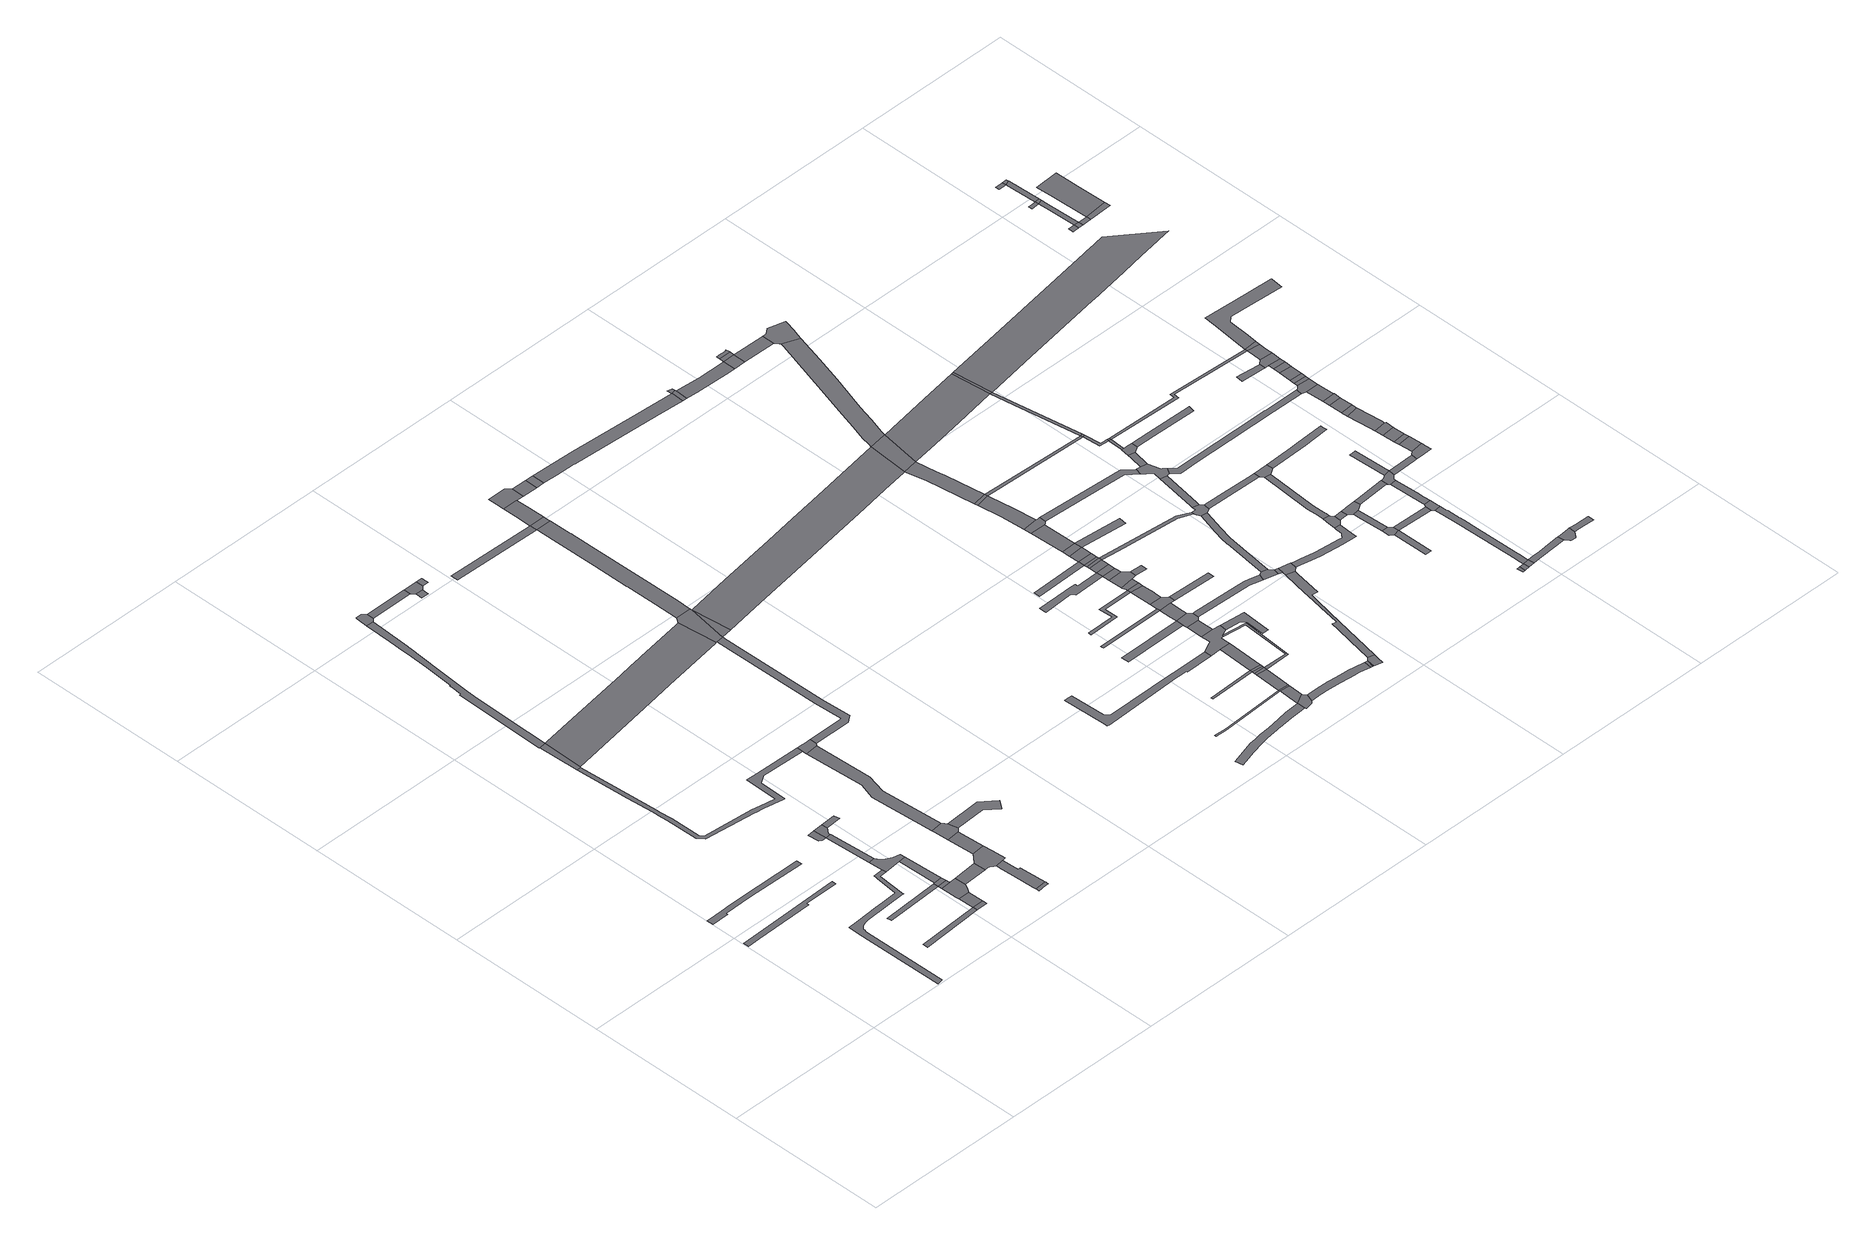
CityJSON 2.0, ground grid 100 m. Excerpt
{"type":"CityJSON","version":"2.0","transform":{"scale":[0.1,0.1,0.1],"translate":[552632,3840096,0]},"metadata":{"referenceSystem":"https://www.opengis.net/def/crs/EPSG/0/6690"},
"CityObjects":{
"road1":{"type":"Road","attributes":{"RoadStructureAttribute.sectionType":"1"},"geometry":[{"type":"MultiSurface","lod":"1","boundaries":[[[0,1,2,3,4,5,6,7]]]}]},
"road2":{"type":"Road","attributes":{"RoadStructureAttribute.sectionType":"1"},"geometry":[{"type":"MultiSurface","lod":"1","boundaries":[[[8,9,10,11,12,13,14,15,16,17,18,19]]]}]},
"road3":{"type":"Road","attributes":{"RoadStructureAttribute.sectionType":"1"},"geometry":[{"type":"MultiSurface","lod":"1","boundaries":[[[20,21,22,23,24,25,26,27,28,29,30,31,32,33,34,35,36,37,38,39,40,41,42,43,44,45]]]}]},
"road4":{"type":"Road","attributes":{"RoadStructureAttribute.sectionType":"1"},"geometry":[{"type":"MultiSurface","lod":"1","boundaries":[[[46,47,48,49]]]}]},
"road5":{"type":"Road","attributes":{"RoadStructureAttribute.sectionType":"1"},"geometry":[{"type":"MultiSurface","lod":"1","boundaries":[[[50,51,52,53]]]}]},
"road6":{"type":"Road","geometry":[{"type":"MultiSurface","lod":"1","boundaries":[[[54,46,49,55]]]}]},
"road7":{"type":"Road","attributes":{"RoadStructureAttribute.sectionType":"1"},"geometry":[{"type":"MultiSurface","lod":"1","boundaries":[[[56,57,46,54]]]}]},
"road8":{"type":"Road","geometry":[{"type":"MultiSurface","lod":"1","boundaries":[[[58,59,60,61,62]]]}]},
"road9":{"type":"Road","attributes":{"RoadStructureAttribute.sectionType":"1"},"geometry":[{"type":"MultiSurface","lod":"1","boundaries":[[[63,53,64,65]]]}]},
"road10":{"type":"Road","geometry":[{"type":"MultiSurface","lod":"1","boundaries":[[[66,65,64,67,57,56,68,69,70]]]}]},
"road11":{"type":"Road","geometry":[{"type":"MultiSurface","lod":"1","boundaries":[[[71,72,50,53,63]]]}]},
"road12":{"type":"Road","attributes":{"RoadStructureAttribute.sectionType":"1"},"geometry":[{"type":"MultiSurface","lod":"1","boundaries":[[[73,74,75,76]]]}]},
"road13":{"type":"Road","geometry":[{"type":"MultiSurface","lod":"1","boundaries":[[[77,78,79,80,74]]]}]},
"road14":{"type":"Road","geometry":[{"type":"MultiSurface","lod":"1","boundaries":[[[81,82,83,84,76,75,20,45,85,86]]]}]},
"road15":{"type":"Road","attributes":{"RoadStructureAttribute.sectionType":"1"},"geometry":[{"type":"MultiSurface","lod":"1","boundaries":[[[86,85,72,71]]]}]},
"road16":{"type":"Road","attributes":{"RoadStructureAttribute.sectionType":"1"},"geometry":[{"type":"MultiSurface","lod":"1","boundaries":[[[87,77,74,73,88,89]]]}]},
"road17":{"type":"Road","attributes":{"RoadStructureAttribute.sectionType":"1"},"geometry":[{"type":"MultiSurface","lod":"1","boundaries":[[[90,66,70,91]]]}]},
"road18":{"type":"Road","attributes":{"RoadStructureAttribute.sectionType":"1"},"geometry":[{"type":"MultiSurface","lod":"1","boundaries":[[[92,93,87,89]]]}]},
"road19":{"type":"Road","geometry":[{"type":"MultiSurface","lod":"1","boundaries":[[[94,95,96,97,98,99]]]}]},
"road20":{"type":"Road","attributes":{"RoadStructureAttribute.sectionType":"1"},"geometry":[{"type":"MultiSurface","lod":"1","boundaries":[[[100,101,102,103,104,105,106,107,108,109,110,111,112,59,58,113,114,115,116,117,118,119,120,121,122,123]]]}]},
"road21":{"type":"Road","attributes":{"RoadStructureAttribute.sectionType":"1"},"geometry":[{"type":"MultiSurface","lod":"1","boundaries":[[[124,125,126,127,128,129,130,131,132,133,134,61,60,135,136,137,138,139,140,141,142,143,144,145,146,147,148,149,150,151,152]]]}]},
"road22":{"type":"Road","attributes":{"RoadStructureAttribute.sectionType":"1"},"geometry":[{"type":"MultiSurface","lod":"1","boundaries":[[[153,154,155,156,157,158,159,95,94]]]}]},
"road23":{"type":"Road","geometry":[{"type":"MultiSurface","lod":"1","boundaries":[[[160,161,162,163,164,165,166,167,90,91,168,169,170,156,155]]]}]},
"road24":{"type":"Road","attributes":{"RoadStructureAttribute.sectionType":"1"},"geometry":[{"type":"MultiSurface","lod":"1","boundaries":[[[171,172,165,164]]]}]},
"road25":{"type":"Road","geometry":[{"type":"MultiSurface","lod":"1","boundaries":[[[173,174,175,176,177,178,172,171,179,180,181]]]}]},
"road26":{"type":"Road","geometry":[{"type":"MultiSurface","lod":"1","boundaries":[[[182,183,184,185,100,123,186,187]]]}]},
"road27":{"type":"Road","attributes":{"RoadStructureAttribute.sectionType":"1"},"geometry":[{"type":"MultiSurface","lod":"1","boundaries":[[[188,189,190,191,192,193,194,195,177,176]]]}]},
"road28":{"type":"Road","attributes":{"RoadStructureAttribute.sectionType":"1"},"geometry":[{"type":"MultiSurface","lod":"1","boundaries":[[[196,197,198,199,200,201,202,181,180]]]}]},
"road29":{"type":"Road","attributes":{"function":"3","RoadStructureAttribute.sectionType":"1"},"geometry":[{"type":"MultiSurface","lod":"1","boundaries":[[[203,204,205,206,207,208,209,210,211,58,62,212,213,214,215,216]]]}]},
"road30":{"type":"Road","geometry":[{"type":"MultiSurface","lod":"1","boundaries":[[[187,186,217,218]]]}]},
"road31":{"type":"Road","geometry":[{"type":"MultiSurface","lod":"1","boundaries":[[[219,220,221,152,151,192,191,222,223]]]}]},
"road32":{"type":"Road","geometry":[{"type":"MultiSurface","lod":"1","boundaries":[[[224,225,226,227]]]}]},
"road33":{"type":"Road","geometry":[{"type":"MultiSurface","lod":"1","boundaries":[[[218,217,224,227,228,229]]]}]},
"road34":{"type":"Road","geometry":[{"type":"MultiSurface","lod":"1","boundaries":[[[230,231,229,228]]]}]},
"road35":{"type":"Road","attributes":{"RoadStructureAttribute.sectionType":"1"},"geometry":[{"type":"MultiSurface","lod":"1","boundaries":[[[232,233,234,235,236,237,238,239,240,241,242,223,222]]]}]},
"road36":{"type":"Road","geometry":[{"type":"MultiSurface","lod":"1","boundaries":[[[243,244,203,216,239,238,245,246]]]}]},
"road37":{"type":"Road","attributes":{"RoadStructureAttribute.sectionType":"1"},"geometry":[{"type":"MultiSurface","lod":"1","boundaries":[[[247,248,249,250,251]]]}]},
"road38":{"type":"Road","attributes":{"function":"3","RoadStructureAttribute.sectionType":"1"},"geometry":[{"type":"MultiSurface","lod":"1","boundaries":[[[245,237,252]]]}]},
"road39":{"type":"Road","attributes":{"RoadStructureAttribute.sectionType":"1"},"geometry":[{"type":"MultiSurface","lod":"1","boundaries":[[[253,254,255,256,257,258,259,260,250,261,262,263,264,265,266,243,246]]]}]},
"road40":{"type":"Road","geometry":[{"type":"MultiSurface","lod":"1","boundaries":[[[267,268,251,250,260]]]}]},
"road41":{"type":"Road","attributes":{"RoadStructureAttribute.sectionType":"1"},"geometry":[{"type":"MultiSurface","lod":"1","boundaries":[[[269,270,251,268,271,272]]]}]},
"road42":{"type":"Road","geometry":[{"type":"MultiSurface","lod":"1","boundaries":[[[273,274,275,269,272,276,277,278,279,280]]]}]},
"road43":{"type":"Road","attributes":{"RoadStructureAttribute.sectionType":"1"},"geometry":[{"type":"MultiSurface","lod":"1","boundaries":[[[281,278,277,282,283]]]}]},
"road44":{"type":"Road","attributes":{"RoadStructureAttribute.sectionType":"1"},"geometry":[{"type":"MultiSurface","lod":"1","boundaries":[[[284,285,286,287,288,289,290,291,292,293,294,295,296,297,298,299,300,301,302,303,304,305]]]}]},
"road45":{"type":"Road","geometry":[{"type":"MultiSurface","lod":"1","boundaries":[[[283,282,306,307]]]}]},
"road46":{"type":"Road","attributes":{"RoadStructureAttribute.sectionType":"1"},"geometry":[{"type":"MultiSurface","lod":"1","boundaries":[[[308,309,310,311,312,313,314,315,316,317,318,319,320,321,322,323,324,325]]]}]},
"road47":{"type":"Road","attributes":{"RoadStructureAttribute.sectionType":"1"},"geometry":[{"type":"MultiSurface","lod":"1","boundaries":[[[326,327,328,329,330,331]]]}]},
"road48":{"type":"Road","attributes":{"function":"3","RoadStructureAttribute.sectionType":"1"},"geometry":[{"type":"MultiSurface","lod":"1","boundaries":[[[332,333,334,335,336,337,338,339,340,341,245,252,342,343,344,345,346,347,348]]]}]},
"road49":{"type":"Road","attributes":{"RoadStructureAttribute.sectionType":"1"},"geometry":[{"type":"MultiSurface","lod":"1","boundaries":[[[349,350,351,352,353]]]}]},
"road50":{"type":"Road","geometry":[{"type":"MultiSurface","lod":"1","boundaries":[[[354,284,305,355,356,357,358,359]]]}]},
"road51":{"type":"Road","attributes":{"RoadStructureAttribute.sectionType":"1"},"geometry":[{"type":"MultiSurface","lod":"1","boundaries":[[[331,360,361,284,354,362]]]}]},
"road52":{"type":"Road","geometry":[{"type":"MultiSurface","lod":"1","boundaries":[[[326,331,362,363]]]}]},
"road53":{"type":"Road","attributes":{"RoadStructureAttribute.sectionType":"1"},"geometry":[{"type":"MultiSurface","lod":"1","boundaries":[[[364,365,366,367,368,369]]]}]},
"road54":{"type":"Road","attributes":{"RoadStructureAttribute.sectionType":"1"},"geometry":[{"type":"MultiSurface","lod":"1","boundaries":[[[370,326,363,371,372]]]}]},
"road55":{"type":"Road","attributes":{"RoadStructureAttribute.sectionType":"1"},"geometry":[{"type":"MultiSurface","lod":"1","boundaries":[[[373,374,375,376,377]]]}]},
"road56":{"type":"Road","geometry":[{"type":"MultiSurface","lod":"1","boundaries":[[[378,370,372,379]]]}]},
"road57":{"type":"Road","attributes":{"RoadStructureAttribute.sectionType":"1"},"geometry":[{"type":"MultiSurface","lod":"1","boundaries":[[[353,378,379,380]]]}]},
"road58":{"type":"Road","geometry":[{"type":"MultiSurface","lod":"1","boundaries":[[[349,353,380,381]]]}]},
"road59":{"type":"Road","attributes":{"RoadStructureAttribute.sectionType":"1"},"geometry":[{"type":"MultiSurface","lod":"1","boundaries":[[[382,383,384,385,386,387,388,389,390]]]}]},
"road60":{"type":"Road","attributes":{"RoadStructureAttribute.sectionType":"1"},"geometry":[{"type":"MultiSurface","lod":"1","boundaries":[[[391,392,349,381,393,394]]]}]},
"road61":{"type":"Road","attributes":{"RoadStructureAttribute.sectionType":"1"},"geometry":[{"type":"MultiSurface","lod":"1","boundaries":[[[395,396,397,307,306,398,399,400,401,402,403,404]]]}]},
"road62":{"type":"Road","attributes":{"RoadStructureAttribute.sectionType":"1"},"geometry":[{"type":"MultiSurface","lod":"1","boundaries":[[[405,406,407,408,409,410,411,412,413,414,415,416,417]]]}]},
"road63":{"type":"Road","geometry":[{"type":"MultiSurface","lod":"1","boundaries":[[[418,419,420,421,325,324,391,394,422,423,424,425,426,427,428]]]}]},
"road64":{"type":"Road","attributes":{"RoadStructureAttribute.sectionType":"1"},"geometry":[{"type":"MultiSurface","lod":"1","boundaries":[[[429,430,431,432,433,359,358,434,435,436,437,438,439,440,441,442,443,444,445]]]}]},
"road65":{"type":"Road","attributes":{"RoadStructureAttribute.sectionType":"1"},"geometry":[{"type":"MultiSurface","lod":"1","boundaries":[[[446,419,418,447]]]}]},
"road66":{"type":"Road","attributes":{"RoadStructureAttribute.sectionType":"1"},"geometry":[{"type":"MultiSurface","lod":"1","boundaries":[[[448,449,450,451]]]}]},
"road67":{"type":"Road","attributes":{"RoadStructureAttribute.sectionType":"1"},"geometry":[{"type":"MultiSurface","lod":"1","boundaries":[[[452,453,426,425,454,455,379,372]]]}]},
"road68":{"type":"Road","geometry":[{"type":"MultiSurface","lod":"1","boundaries":[[[456,369,368,446,447,457,458]]]}]},
"road69":{"type":"Road","attributes":{"RoadStructureAttribute.sectionType":"1"},"geometry":[{"type":"MultiSurface","lod":"1","boundaries":[[[459,460,376,461,462,463,369,456]]]}]},
"road70":{"type":"Road","geometry":[{"type":"MultiSurface","lod":"1","boundaries":[[[464,377,376,460,465,466,467]]]}]},
"road71":{"type":"Road","attributes":{"RoadStructureAttribute.sectionType":"1"},"geometry":[{"type":"MultiSurface","lod":"1","boundaries":[[[389,468,464,467,469,470,471]]]}]},
"road72":{"type":"Road","attributes":{"RoadStructureAttribute.sectionType":"1"},"geometry":[{"type":"MultiSurface","lod":"1","boundaries":[[[472,473,474,475,476,428,427]]]}]},
"road73":{"type":"Road","geometry":[{"type":"MultiSurface","lod":"1","boundaries":[[[390,389,471,477]]]}]},
"road74":{"type":"Road","attributes":{"RoadStructureAttribute.sectionType":"1"},"geometry":[{"type":"MultiSurface","lod":"1","boundaries":[[[478,479,480,481,482,483,484,390,477]]]}]},
"road75":{"type":"Road","geometry":[{"type":"MultiSurface","lod":"1","boundaries":[[[445,444,485,486]]]}]},
"road76":{"type":"Road","attributes":{"RoadStructureAttribute.sectionType":"1"},"geometry":[{"type":"MultiSurface","lod":"1","boundaries":[[[486,485,487]]]}]},
"road77":{"type":"Road","attributes":{"RoadStructureAttribute.sectionType":"1"},"geometry":[{"type":"MultiSurface","lod":"1","boundaries":[[[488,489,481,480,490,491]]]}]},
"road78":{"type":"Road","attributes":{"RoadStructureAttribute.sectionType":"1"},"geometry":[{"type":"MultiSurface","lod":"1","boundaries":[[[492,416,489,488]]]}]},
"road79":{"type":"Road","geometry":[{"type":"MultiSurface","lod":"1","boundaries":[[[493,417,416,492]]]}]},
"road80":{"type":"Road","attributes":{"RoadStructureAttribute.sectionType":"1"},"geometry":[{"type":"MultiSurface","lod":"1","boundaries":[[[494,495,496,497,417,493]]]}]},
"road81":{"type":"Road","geometry":[{"type":"MultiSurface","lod":"1","boundaries":[[[498,486,487,499,500,501]]]}]},
"road82":{"type":"Road","attributes":{"RoadStructureAttribute.sectionType":"1"},"geometry":[{"type":"MultiSurface","lod":"1","boundaries":[[[502,503,496,495]]]}]},
"road83":{"type":"Road","attributes":{"RoadStructureAttribute.sectionType":"1"},"geometry":[{"type":"MultiSurface","lod":"1","boundaries":[[[504,505,451,503,502]]]}]},
"road84":{"type":"Road","geometry":[{"type":"MultiSurface","lod":"1","boundaries":[[[506,448,451,505]]]}]},
"road85":{"type":"Road","attributes":{"RoadStructureAttribute.sectionType":"1"},"geometry":[{"type":"MultiSurface","lod":"1","boundaries":[[[507,508,509,510,511,448,506]]]}]},
"road86":{"type":"Road","geometry":[{"type":"MultiSurface","lod":"1","boundaries":[[[512,513,510,509]]]}]},
"road87":{"type":"Road","attributes":{"RoadStructureAttribute.sectionType":"1"},"geometry":[{"type":"MultiSurface","lod":"1","boundaries":[[[514,515,491,490]]]}]},
"road88":{"type":"Road","attributes":{"RoadStructureAttribute.sectionType":"1"},"geometry":[{"type":"MultiSurface","lod":"1","boundaries":[[[516,517,466,465]]]}]},
"road89":{"type":"Road","attributes":{"RoadStructureAttribute.sectionType":"1"},"geometry":[{"type":"MultiSurface","lod":"1","boundaries":[[[518,513,512,519]]]}]},
"road90":{"type":"Road","attributes":{"RoadStructureAttribute.sectionType":"1"},"geometry":[{"type":"MultiSurface","lod":"1","boundaries":[[[520,521,522,523,524,458,457,525,526,527,528,529]]]}]},
"road91":{"type":"Road","geometry":[{"type":"MultiSurface","lod":"1","boundaries":[[[530,531,532,533,534,518,519,535,536,537]]]}]},
"road92":{"type":"Road","attributes":{"RoadStructureAttribute.sectionType":"1"},"geometry":[{"type":"MultiSurface","lod":"1","boundaries":[[[538,539,540,541,542,532,531]]]}]},
"road93":{"type":"Road","geometry":[{"type":"MultiSurface","lod":"1","boundaries":[[[543,544,541,540,545]]]}]},
"road94":{"type":"Road","geometry":[{"type":"MultiSurface","lod":"1","boundaries":[[[546,404,403,547,548]]]}]},
"road95":{"type":"Road","attributes":{"RoadStructureAttribute.sectionType":"1"},"geometry":[{"type":"MultiSurface","lod":"1","boundaries":[[[549,550,404,546,551]]]}]},
"road96":{"type":"Road","attributes":{"RoadStructureAttribute.sectionType":"1"},"geometry":[{"type":"MultiSurface","lod":"1","boundaries":[[[552,553,554,348,555,544,543]]]}]},
"road97":{"type":"Road","attributes":{"RoadStructureAttribute.sectionType":"1"},"geometry":[{"type":"MultiSurface","lod":"1","boundaries":[[[556,557,558,559,560,561,562,563,564,565,498,501,566,567,568,569,570,571,572]]]}]},
"road98":{"type":"Road","attributes":{"RoadStructureAttribute.sectionType":"1"},"geometry":[{"type":"MultiSurface","lod":"1","boundaries":[[[573,574,575,576,512,509]]]}]},
"road99":{"type":"Road","geometry":[{"type":"MultiSurface","lod":"1","boundaries":[[[577,332,348,554]]]}]},
"road100":{"type":"Road","attributes":{"RoadStructureAttribute.sectionType":"1"},"geometry":[{"type":"MultiSurface","lod":"1","boundaries":[[[578,502,495,579,580,581,582]]]}]},
"road101":{"type":"Road","geometry":[{"type":"MultiSurface","lod":"1","boundaries":[[[583,529,528,584,585,586]]]}]},
"road102":{"type":"Road","attributes":{"RoadStructureAttribute.sectionType":"1"},"geometry":[{"type":"MultiSurface","lod":"1","boundaries":[[[587,548,547,588,589,590,591]]]}]},
"road103":{"type":"Road","attributes":{"RoadStructureAttribute.sectionType":"1"},"geometry":[{"type":"MultiSurface","lod":"1","boundaries":[[[585,584,592,593]]]}]},
"road104":{"type":"Road","geometry":[{"type":"MultiSurface","lod":"1","boundaries":[[[594,593,592,556,572,595,596]]]}]},
"road105":{"type":"Road","attributes":{"RoadStructureAttribute.sectionType":"1"},"geometry":[{"type":"MultiSurface","lod":"1","boundaries":[[[597,598,599,537,536,600,601,602,603,604]]]}]},
"road106":{"type":"Road","attributes":{"RoadStructureAttribute.sectionType":"1"},"geometry":[{"type":"MultiSurface","lod":"1","boundaries":[[[605,606,607,608,609,610,583,586,611,612,613,614,615]]]}]},
"road107":{"type":"Road","attributes":{"RoadStructureAttribute.sectionType":"1"},"geometry":[{"type":"MultiSurface","lod":"1","boundaries":[[[545,540,616,617]]]}]},
"road108":{"type":"Road","geometry":[{"type":"MultiSurface","lod":"1","boundaries":[[[591,590,618,619]]]}]},
"road109":{"type":"Road","attributes":{"RoadStructureAttribute.sectionType":"1"},"geometry":[{"type":"MultiSurface","lod":"1","boundaries":[[[620,621,591,619,622,623]]]}]},
"road110":{"type":"Road","geometry":[{"type":"MultiSurface","lod":"1","boundaries":[[[624,625,626,627,620,623,628]]]}]},
"road111":{"type":"Road","attributes":{"RoadStructureAttribute.sectionType":"1"},"geometry":[{"type":"MultiSurface","lod":"1","boundaries":[[[629,630,631,632,633,634,635,636,637,332,577,638,639,640,641,642,643]]]}]},
"road112":{"type":"Road","geometry":[{"type":"MultiSurface","lod":"1","boundaries":[[[644,645,582,581,646,605,615,647,648,649,650,651]]]}]},
"road113":{"type":"Road","attributes":{"function":"3","RoadStructureAttribute.sectionType":"1"},"geometry":[{"type":"MultiSurface","lod":"1","boundaries":[[[652,653,654,577,554,655,656,657,658,659]]]}]},
"road114":{"type":"Road","attributes":{"RoadStructureAttribute.sectionType":"1"},"geometry":[{"type":"MultiSurface","lod":"1","boundaries":[[[660,661,662,663,664,665,666,667,668,669,670,671,596,595,672,673,674,675,676,677,678,679,680,681,682,683,684]]]}]},
"road115":{"type":"Road","attributes":{"RoadStructureAttribute.sectionType":"1"},"geometry":[{"type":"MultiSurface","lod":"1","boundaries":[[[619,618,685,686]]]}]},
"road116":{"type":"Road","attributes":{"RoadStructureAttribute.sectionType":"1"},"geometry":[{"type":"MultiSurface","lod":"1","boundaries":[[[687,688,689,644,651,690,691]]]}]},
"road117":{"type":"Road","geometry":[{"type":"MultiSurface","lod":"1","boundaries":[[[692,693,604,603,694,695,687,691,696,697,698,699,700,701,702,703]]]}]},
"road118":{"type":"Road","attributes":{"RoadStructureAttribute.sectionType":"1"},"geometry":[{"type":"MultiSurface","lod":"1","boundaries":[[[704,705,703,702,706]]]}]},
"road119":{"type":"Road","attributes":{"RoadStructureAttribute.sectionType":"1"},"geometry":[{"type":"MultiSurface","lod":"1","boundaries":[[[707,708,650,649,709,710]]]}]},
"road120":{"type":"Road","geometry":[{"type":"MultiSurface","lod":"1","boundaries":[[[711,712,713,714,686,685,715,629,643,716,717,718,719,720]]]}]},
"road121":{"type":"Road","geometry":[{"type":"MultiSurface","lod":"1","boundaries":[[[721,617,616,722]]]}]},
"road122":{"type":"Road","geometry":[{"type":"MultiSurface","lod":"1","boundaries":[[[723,724,725,660,684,726,727,728,729,730]]]}]},
"road123":{"type":"Road","attributes":{"RoadStructureAttribute.sectionType":"1"},"geometry":[{"type":"MultiSurface","lod":"1","boundaries":[[[731,722,616,732,733,734]]]}]},
"road124":{"type":"Road","geometry":[{"type":"MultiSurface","lod":"1","boundaries":[[[735,704,706,736,737,738,739,740]]]}]},
"road125":{"type":"Road","attributes":{"RoadStructureAttribute.sectionType":"1"},"geometry":[{"type":"MultiSurface","lod":"1","boundaries":[[[733,741,735,740,742]]]}]},
"road126":{"type":"Road","geometry":[{"type":"MultiSurface","lod":"1","boundaries":[[[734,733,742,743]]]}]},
"road127":{"type":"Road","attributes":{"RoadStructureAttribute.sectionType":"1"},"geometry":[{"type":"MultiSurface","lod":"1","boundaries":[[[744,659,745,746,617,721]]]}]},
"road128":{"type":"Road","geometry":[{"type":"MultiSurface","lod":"1","boundaries":[[[747,748,749,750,751]]]}]},
"road129":{"type":"Road","attributes":{"RoadStructureAttribute.sectionType":"1"},"geometry":[{"type":"MultiSurface","lod":"1","boundaries":[[[752,728,727,753,754]]]}]},
"road130":{"type":"Road","geometry":[{"type":"MultiSurface","lod":"1","boundaries":[[[755,756,757,758,759,760,751,750,761]]]}]},
"road131":{"type":"Road","attributes":{"RoadStructureAttribute.sectionType":"1"},"geometry":[{"type":"MultiSurface","lod":"1","boundaries":[[[762,763,764,765,766,723,730,767,768,769,770,771,772]]]}]},
"road132":{"type":"Road","attributes":{"RoadStructureAttribute.sectionType":"1"},"geometry":[{"type":"MultiSurface","lod":"1","boundaries":[[[773,774,775,776,777,778,757,756]]]}]},
"road133":{"type":"Road","geometry":[{"type":"MultiSurface","lod":"1","boundaries":[[[779,652,659,744]]]}]},
"road134":{"type":"Road","geometry":[{"type":"MultiSurface","lod":"1","boundaries":[[[780,781,782,783,784]]]}]},
"road135":{"type":"Road","geometry":[{"type":"MultiSurface","lod":"1","boundaries":[[[785,786,787,752,754,788,776,775,789]]]}]},
"road136":{"type":"Road","attributes":{"RoadStructureAttribute.sectionType":"1"},"geometry":[{"type":"MultiSurface","lod":"1","boundaries":[[[790,791,781,780,784,792,793]]]}]},
"road137":{"type":"Road","geometry":[{"type":"MultiSurface","lod":"1","boundaries":[[[794,790,793,795]]]}]},
"road138":{"type":"Road","geometry":[{"type":"MultiSurface","lod":"1","boundaries":[[[796,797,798,710,709,762,772,799]]]}]},
"road139":{"type":"Road","attributes":{"RoadStructureAttribute.sectionType":"1"},"geometry":[{"type":"MultiSurface","lod":"1","boundaries":[[[800,761,750,801,802]]]}]},
"road140":{"type":"Road","attributes":{"RoadStructureAttribute.sectionType":"1"},"geometry":[{"type":"MultiSurface","lod":"1","boundaries":[[[803,804,805,806,807,808,737,736]]]}]},
"road141":{"type":"Road","attributes":{"RoadStructureAttribute.sectionType":"1"},"geometry":[{"type":"MultiSurface","lod":"1","boundaries":[[[809,810,811,812,813,814,815,816,817,818,819,820,821,822,823,824,790,794]]]}]},
"road142":{"type":"Road","attributes":{"RoadStructureAttribute.sectionType":"1"},"geometry":[{"type":"MultiSurface","lod":"1","boundaries":[[[825,826,785,789,827,828]]]}]},
"road143":{"type":"Road","attributes":{"RoadStructureAttribute.sectionType":"1"},"geometry":[{"type":"MultiSurface","lod":"1","boundaries":[[[829,830,831,832,833,794,795,834,835,836,837]]]}]},
"road144":{"type":"Road","geometry":[{"type":"MultiSurface","lod":"1","boundaries":[[[838,839,840,841,802,801,819,818]]]}]},
"road145":{"type":"Road","attributes":{"RoadStructureAttribute.sectionType":"1"},"geometry":[{"type":"MultiSurface","lod":"1","boundaries":[[[842,843,844,845,698,697,846,847,848,849,850,851,852,853]]]}]},
"road146":{"type":"Road","attributes":{"RoadStructureAttribute.sectionType":"1"},"geometry":[{"type":"MultiSurface","lod":"1","boundaries":[[[854,855,856,857,858,841,840]]]}]},
"road147":{"type":"Road","attributes":{"RoadStructureAttribute.sectionType":"1"},"geometry":[{"type":"MultiSurface","lod":"1","boundaries":[[[859,860,861,862,863,864,865,796,799]]]}]},
"road148":{"type":"Road","geometry":[{"type":"MultiSurface","lod":"1","boundaries":[[[866,867,868,869,825,828,857,856,870,871,872]]]}]},
"road149":{"type":"Road","geometry":[{"type":"MultiSurface","lod":"1","boundaries":[[[873,874,829,837,875,876,877,878,879,880]]]}]},
"road150":{"type":"Road","geometry":[{"type":"MultiSurface","lod":"1","boundaries":[[[881,882,883,867,866]]]}]},
"road151":{"type":"Road","attributes":{"RoadStructureAttribute.sectionType":"1"},"geometry":[{"type":"MultiSurface","lod":"1","boundaries":[[[884,885,743,742,886,887,888,889,890,891]]]}]},
"road152":{"type":"Road","attributes":{"RoadStructureAttribute.sectionType":"1"},"geometry":[{"type":"MultiSurface","lod":"1","boundaries":[[[892,893,894,866,872,895,896,897]]]}]},
"road153":{"type":"Road","attributes":{"RoadStructureAttribute.sectionType":"1"},"geometry":[{"type":"MultiSurface","lod":"1","boundaries":[[[898,899,900,901,880,879,902,903,904,905,906,907,908]]]}]},
"road154":{"type":"Road","geometry":[{"type":"MultiSurface","lod":"1","boundaries":[[[909,910,911,892,897,912,913]]]}]},
"road155":{"type":"Road","attributes":{"RoadStructureAttribute.sectionType":"1"},"geometry":[{"type":"MultiSurface","lod":"1","boundaries":[[[914,915,911,910]]]}]},
"road156":{"type":"Road","geometry":[{"type":"MultiSurface","lod":"1","boundaries":[[[916,917,915,914]]]}]},
"road157":{"type":"Road","attributes":{"RoadStructureAttribute.sectionType":"1"},"geometry":[{"type":"MultiSurface","lod":"1","boundaries":[[[918,919,917,916]]]}]},
"road158":{"type":"Road","geometry":[{"type":"MultiSurface","lod":"1","boundaries":[[[920,921,919,918,922]]]}]},
"road159":{"type":"Road","attributes":{"RoadStructureAttribute.sectionType":"1"},"geometry":[{"type":"MultiSurface","lod":"1","boundaries":[[[923,924,925,926,927,921,920]]]}]},
"road160":{"type":"Road","geometry":[{"type":"MultiSurface","lod":"1","boundaries":[[[928,929,926,925]]]}]},
"road161":{"type":"Road","attributes":{"RoadStructureAttribute.sectionType":"1"},"geometry":[{"type":"MultiSurface","lod":"1","boundaries":[[[930,931,932,929,928]]]}]},
"road162":{"type":"Road","geometry":[{"type":"MultiSurface","lod":"1","boundaries":[[[933,934,935,936,937,938,939,940]]]}]},
"road163":{"type":"Road","geometry":[{"type":"MultiSurface","lod":"1","boundaries":[[[941,942,931,930,943]]]}]},
"road164":{"type":"Road","attributes":{"RoadStructureAttribute.sectionType":"1"},"geometry":[{"type":"MultiSurface","lod":"1","boundaries":[[[944,945,942,941]]]}]},
"road165":{"type":"Road","geometry":[{"type":"MultiSurface","lod":"1","boundaries":[[[946,947,948,853,852,949,945,944,950,951]]]}]},
"road166":{"type":"Road","attributes":{"function":"3","RoadStructureAttribute.sectionType":"1"},"geometry":[{"type":"MultiSurface","lod":"1","boundaries":[[[952,953,954,955,956,779,744,957,958,959,960,961,962,963,964]]]}]},
"road167":{"type":"Road","attributes":{"RoadStructureAttribute.sectionType":"1"},"geometry":[{"type":"MultiSurface","lod":"1","boundaries":[[[965,966,946,951,967,968]]]}]},
"road168":{"type":"Road","geometry":[{"type":"MultiSurface","lod":"1","boundaries":[[[969,965,968,970]]]}]},
"road169":{"type":"Road","attributes":{"RoadStructureAttribute.sectionType":"1"},"geometry":[{"type":"MultiSurface","lod":"1","boundaries":[[[971,969,970,972]]]}]},
"road170":{"type":"Road","geometry":[{"type":"MultiSurface","lod":"1","boundaries":[[[973,971,972,974]]]}]},
"road171":{"type":"Road","attributes":{"RoadStructureAttribute.sectionType":"1"},"geometry":[{"type":"MultiSurface","lod":"1","boundaries":[[[975,973,974,976]]]}]},
"road172":{"type":"Road","geometry":[{"type":"MultiSurface","lod":"1","boundaries":[[[977,978,940,939,975,976,979]]]}]},
"road173":{"type":"Road","attributes":{"RoadStructureAttribute.sectionType":"1"},"geometry":[{"type":"MultiSurface","lod":"1","boundaries":[[[890,980,981,977,979,982,983,984]]]}]},
"road174":{"type":"Road","geometry":[{"type":"MultiSurface","lod":"1","boundaries":[[[985,891,890,984]]]}]},
"road175":{"type":"Road","attributes":{"RoadStructureAttribute.sectionType":"1"},"geometry":[{"type":"MultiSurface","lod":"1","boundaries":[[[986,987,988,989,990,991,992,993,891,985,994,995,996,997,998,999,1000,1001,1002]]]}]},
"road176":{"type":"Road","geometry":[{"type":"MultiSurface","lod":"1","boundaries":[[[1003,1004,1005,1006]]]}]},
"road177":{"type":"Road","geometry":[{"type":"MultiSurface","lod":"1","boundaries":[[[1003,1006,1007,1008]]]}]},
"road178":{"type":"Road","geometry":[{"type":"MultiSurface","lod":"1","boundaries":[[[1009,1010,1011,1012,1013]]]}]},
"road179":{"type":"Road","attributes":{"RoadStructureAttribute.sectionType":"1"},"geometry":[{"type":"MultiSurface","lod":"1","boundaries":[[[1014,1015,1013,1016,1003,1008]]]}]},
"road180":{"type":"Road","attributes":{"RoadStructureAttribute.sectionType":"1"},"geometry":[{"type":"MultiSurface","lod":"1","boundaries":[[[1017,1008,1007,1018,1019]]]}]},
"road181":{"type":"Road","geometry":[{"type":"MultiSurface","lod":"1","boundaries":[[[1020,1009,1013,1015]]]}]},
"road182":{"type":"Road","geometry":[{"type":"MultiSurface","lod":"1","boundaries":[[[1021,1022,1023,1024]]]}]},
"road183":{"type":"Road","attributes":{"RoadStructureAttribute.sectionType":"1"},"geometry":[{"type":"MultiSurface","lod":"1","boundaries":[[[1025,1024,1009,1020]]]}]},
"road184":{"type":"Road","geometry":[{"type":"MultiSurface","lod":"1","boundaries":[[[1026,1021,1024,1025]]]}]},
"road185":{"type":"Road","geometry":[{"type":"MultiSurface","lod":"1","boundaries":[[[1027,1017,1019,1028]]]}]},
"road186":{"type":"Road","attributes":{"RoadStructureAttribute.sectionType":"1"},"geometry":[{"type":"MultiSurface","lod":"1","boundaries":[[[1029,1030,1031,1032,1033,1034,1017,1027]]]}]}
},
"vertices":[
[87,906,0],[456,915,0],[456,928,0],[671,933,0],[671,945,0],[671,958,0],[8,938,0],[10,903,0],
[114,1155,0],[114,1166,0],[291,1169,0],[660,1165,0],[661,1165,0],[660,1182,0],[659,1198,0],[246,1199,0],[154,1198,0],[113,1197,0],[3,1194,0],[4,1152,0],
[917,840,0],[852,835,0],[852,820,0],[850,812,0],[834,665,0],[827,664,0],[735,659,0],[681,656,0],[546,646,0],[474,641,0],[474,572,0],[476,131,0],[476,6,0],[513,14,0],[510,554,0],[515,572,0],[517,582,0],[529,597,0],[547,605,0],[557,609,0],[587,615,0],[854,630,0],[857,630,0],[857,631,0],[872,810,0],[919,815,0],
[1030,302,0],[645,280,0],[645,248,0],[1030,272,0],
[1021,576,0],[662,555,0],[665,525,0],[1022,544,0],
[1100,303,0],[1101,273,0],
[1099,400,0],[1028,398,0],
[418,2763,0],[374,2756,0],[383,2500,0],[411,2503,0],[411,2504,0],
[1084,549,0],[1025,522,0],[1085,525,0],
[1129,528,0],[1027,419,0],[1111,420,0],[1130,453,0],[1133,458,0],
[1082,581,0],[1032,577,0],
[929,1221,0],[893,1218,0],[911,930,0],[948,933,0],
[889,1303,0],[845,1300,0],[850,1230,0],[865,1220,0],
[1067,859,0],[1024,869,0],[989,886,0],[966,908,0],[1024,826,0],[1068,830,0],
[951,1307,0],[928,1238,0],[952,1271,0],
[1280,539,0],[1282,465,0],
[1050,1277,0],[1045,1314,0],
[1431,179,0],[1359,173,0],[1361,153,0],[1413,158,0],[1431,158,0],[1431,178,0],
[439,4059,0],[432,3885,0],[428,3784,0],[426,3727,0],[419,3612,0],[404,3425,0],[399,3425,0],[399,3410,0],[392,3341,0],[392,3340,0],[385,3340,0],[379,3107,0],[373,2760,0],[423,3017,0],[424,3107,0],[429,3286,0],[430,3325,0],[431,3338,0],[448,3555,0],[468,3782,0],[468,3783,0],[469,3796,0],[481,3993,0],[483,4057,0],
[1008,1826,0],[934,1828,0],[934,1794,0],[929,1620,0],[837,1637,0],[789,1644,0],[471,1673,0],[453,1698,0],[449,1888,0],[444,1965,0],[443,1993,0],[406,2158,0],[418,1993,0],[421,1930,0],[424,1895,0],[426,1690,0],[456,1651,0],[779,1619,0],[787,1616,0],[837,1609,0],[958,1587,0],[964,1586,0],[965,1594,0],[970,1758,0],[971,1759,0],[1009,1784,0],[1015,1789,0],[1295,1781,0],[1295,1821,0],
[1419,348,0],[1404,348,0],[1400,455,0],[1346,445,0],[1348,407,0],[1352,310,0],[1358,195,0],
[1408,455,0],[1413,456,0],[1423,458,0],[1417,550,0],[1413,605,0],[1332,597,0],[1314,577,0],[1283,542,0],[1313,467,0],[1317,464,0],[1333,454,0],
[1402,773,0],[1320,765,0],
[1407,858,0],[1398,867,0],[1397,869,0],[1387,880,0],[1313,873,0],[1313,860,0],[1413,784,0],[1422,793,0],[1409,855,0],
[483,4141,0],[444,4140,0],[444,4134,0],[442,4117,0],[505,4077,0],[504,4122,0],
[1360,1272,0],[1391,1398,0],[1376,1755,0],[1375,1760,0],[1296,1754,0],[1316,1382,0],[1285,1276,0],[1297,1101,0],
[1612,805,0],[1684,744,0],[1685,743,0],[1695,756,0],[1705,769,0],[1724,796,0],[1636,870,0],
[1568,2943,0],[1550,2940,0],[1248,2893,0],[1237,2891,0],[1157,2878,0],[1075,2865,0],[1074,2865,0],[657,2799,0],[436,2765,0],[715,2554,0],[1079,2613,0],[1196,2632,0],[1589,2695,0],[1595,2696,0],
[773,4076,0],[773,4121,0],
[1372,1820,0],[1358,1820,0],[1334,1820,0],[1387,1775,0],[1387,1820,0],
[794,4054,0],[793,4014,0],[838,4013,0],[839,4054,0],
[861,4075,0],[861,4120,0],
[900,4075,0],[901,4120,0],
[1622,1777,0],[1664,1808,0],[1653,2000,0],[1648,2695,0],[1649,2697,0],[1649,2703,0],[1648,2703,0],[1604,2697,0],[1608,2000,0],[1617,1825,0],[1610,1822,0],
[1593,2977,0],[1592,2975,0],[1691,2966,0],[1691,2978,0],
[1022,4028,0],[1021,4006,0],[1021,3983,0],[1586,3971,0],[1585,4016,0],
[1718,2715,0],
[1691,2979,0],[1692,3064,0],[1686,3680,0],[1686,3682,0],[1685,3720,0],[1685,3827,0],[1685,3828,0],[1683,3972,0],[1586,3960,0],[1587,3856,0],[1589,3560,0],[1591,3332,0],[1591,3331,0],[1592,3128,0],
[1683,3984,0],[1683,4017,0],
[1584,4206,0],[1584,4119,0],[1682,4120,0],[1679,4206,0],
[1583,4312,0],[1583,4256,0],[1583,4233,0],[1696,4206,0],[1725,4205,0],[1726,4285,0],[1708,4304,0],[1700,4313,0],
[1734,4285,0],[1820,4204,0],[1821,4283,0],
[3336,247,0],[3241,239,0],[3178,230,0],[3094,218,0],[3028,213,0],[2986,206,0],[2942,199,0],[2893,184,0],[2810,161,0],[2786,155,0],[2795,106,0],[2822,114,0],[2904,138,0],[2979,153,0],[3032,165,0],[3112,174,0],[3134,179,0],[3138,179,0],[3139,179,0],[3231,187,0],[3310,194,0],[3334,195,0],
[1872,4203,0],[1873,4282,0],
[3116,869,0],[3067,868,0],[3054,868,0],[2601,862,0],[2576,892,0],[2569,1109,0],[2544,1110,0],[2519,1111,0],[2519,1110,0],[2526,848,0],[2527,814,0],[2542,814,0],[3054,828,0],[3068,828,0],[3116,829,0],[3117,820,0],[3292,825,0],[3291,871,0],
[3341,388,0],[2934,369,0],[2858,370,0],[2858,360,0],[2934,359,0],[3341,378,0],
[3248,3212,0],[2885,3154,0],[2884,3153,0],[2737,3130,0],[2698,3124,0],[2564,3103,0],[2356,3069,0],[2355,3069,0],[1977,3010,0],[1702,2967,0],[1827,2733,0],[1980,2757,0],[2377,2818,0],[2880,2897,0],[3058,2926,0],[3221,2952,0],[3226,2953,0],
[3350,602,0],[3057,592,0],[3057,584,0],[3057,577,0],[3349,585,0],
[3400,281,0],[3336,187,0],[3340,187,0],[3386,197,0],[3397,209,0],[3417,261,0],
[3341,367,0],[3338,311,0],[3404,373,0],
[3405,383,0],
[2961,1139,0],[2962,1115,0],[2962,1091,0],[3211,1093,0],[3363,1094,0],[3363,1142,0],
[3348,552,0],[3408,440,0],[3415,548,0],
[2949,1276,0],[2950,1267,0],[2950,1258,0],[3362,1259,0],[3362,1280,0],
[3349,569,0],[3416,565,0],
[3417,577,0],
[3418,595,0],
[3153,1487,0],[3156,1400,0],[2981,1396,0],[2981,1386,0],[2981,1376,0],[3174,1380,0],[3173,1465,0],[3360,1467,0],[3360,1490,0],
[3359,827,0],[3351,637,0],[3421,638,0],[3427,824,0],
[2593,4245,0],[2152,4271,0],[1965,4280,0],[1966,4201,0],[2084,4196,0],[2089,4195,0],[2091,4195,0],[2652,4162,0],[2830,4151,0],[2834,4230,0],
[3240,1695,0],[3206,1695,0],[3204,1712,0],[3181,1714,0],[3132,1713,0],[2944,1707,0],[2945,1676,0],[2945,1665,0],[3133,1672,0],[3147,1660,0],[3150,1649,0],[3349,1656,0],[3347,1698,0],
[3445,965,0],[3364,962,0],[3365,903,0],[3354,899,0],[3428,871,0],[3428,872,0],[3429,886,0],[3445,884,0],[3446,897,0],[3490,914,0],[3494,959,0],
[3698,247,0],[3689,248,0],[3623,253,0],[3567,257,0],[3509,259,0],[3478,213,0],[3479,211,0],[3513,211,0],[3514,211,0],[3561,208,0],[3601,205,0],[3664,200,0],[3718,194,0],[3727,193,0],[3756,188,0],[3797,181,0],[3803,230,0],
[3363,1067,0],[3444,1067,0],
[3345,1824,0],[3010,1813,0],[3011,1773,0],[3345,1784,0],
[3576,552,0],[3601,877,0],[3588,869,0],[3569,564,0],
[3443,1148,0],[3464,1085,0],[3463,1125,0],
[3442,1216,0],[3442,1263,0],[3362,1249,0],[3362,1181,0],[3362,1158,0],
[3361,1327,0],[3471,1262,0],[3472,1302,0],[3442,1328,0],
[3360,1458,0],[3441,1379,0],[3441,1380,0],[3440,1459,0],
[3586,906,0],[3608,882,0],[3600,760,0],[3640,758,0],[3654,944,0],
[3440,1490,0],
[3440,1513,0],[3440,1523,0],[3440,1535,0],[3352,1522,0],[3352,1520,0],[3359,1498,0],[3360,1494,0],
[3809,177,0],[3824,227,0],
[3816,176,0],
[3438,1613,0],[3350,1610,0],[3472,1543,0],[3472,1581,0],
[3438,1657,0],
[3437,1699,0],
[3437,1740,0],[3437,1751,0],[3346,1746,0],[3348,1698,0],
[3842,246,0],[3870,164,0],[3877,212,0],[3881,235,0],
[3438,1770,0],[3345,1765,0],
[3437,1771,0],[3436,1785,0],
[3436,1825,0],
[3435,1874,0],[3435,1875,0],[3435,1891,0],[3343,1886,0],[3344,1841,0],
[3434,1941,0],[3341,1936,0],
[3549,1539,0],[3550,1577,0],
[3746,1252,0],[3747,1292,0],
[3334,2155,0],[3430,2150,0],
[3860,1106,0],[3827,1113,0],[3775,1115,0],[3478,1125,0],[3470,1125,0],[3822,1075,0],[3828,1073,0],[3850,1067,0],[3903,1054,0],[3917,1093,0],
[3440,2209,0],[3427,2210,0],[3331,2200,0],[3334,2160,0],[3334,2156,0],[3437,2156,0],[3452,2168,0],[3453,2209,0],
[3411,2362,0],[3390,2507,0],[3388,2517,0],[3300,2500,0],[3320,2350,0],
[3385,2537,0],[3297,2520,0],[3387,2537,0],
[2861,4234,0],[2858,4149,0],[2861,4228,0],
[2830,4261,0],[2833,4233,0],[2860,4256,0],
[3349,2785,0],[3340,2841,0],[3320,2967,0],[3255,2828,0],
[4012,1000,0],[3992,896,0],[3981,839,0],[3965,754,0],[3945,638,0],[3941,606,0],[3930,554,0],[3905,560,0],[3893,507,0],[3872,401,0],[3942,549,0],[3960,628,0],[3983,752,0],[3992,795,0],[4030,789,0],[4060,959,0],[4066,985,0],
[3729,1865,0],[3731,1889,0],[3733,1913,0],[3437,1940,0],
[3361,3228,0],
[3950,1723,0],[3550,1739,0],[3943,1703,0],[4023,1669,0],[4025,1686,0],
[3940,1105,0],[3990,1030,0],[3998,1069,0],[3979,1094,0],
[3017,4218,0],[2930,4145,0],[3133,4140,0],[3195,4140,0],[3195,4218,0],
[4016,1023,0],[4022,1063,0],
[4049,1057,0],[4090,1006,0],[4096,1046,0],
[4015,2173,0],[4010,2178,0],[4003,2179,0],[3754,2152,0],[3755,2152,0],[3995,2139,0],[4057,2084,0],[4069,2124,0],
[4039,1632,0],[4040,1631,0],[4000,1489,0],[3983,1429,0],[3977,1384,0],[3977,1381,0],[4016,1376,0],[4021,1413,0],[4022,1415,0],[4041,1489,0],[4078,1626,0],
[4060,2494,0],[4057,2511,0],
[3270,4139,0],[3270,4218,0],
[3197,4247,0],[3196,4224,0],[3271,4225,0],[3272,4248,0],
[3269,4276,0],[3259,4270,0],[3217,4270,0],[3197,4270,0],[3273,4261,0],
[3502,4106,0],[3496,4085,0],[3388,3708,0],[3325,3498,0],[3325,3497,0],[3294,3392,0],[3294,3391,0],[3264,3291,0],[3252,3232,0],[3367,3255,0],[3398,3363,0],[3429,3471,0],[3501,3707,0],[3552,3882,0],[3602,4065,0],
[4056,1710,0],[4052,1684,0],[4030,1653,0],[4079,1627,0],[4104,1642,0],[4105,1643,0],[4112,1682,0],[4095,1700,0],
[3942,3321,0],[3709,3284,0],[3368,3229,0],[3335,2969,0],[3492,2994,0],[3703,3029,0],[3957,3070,0],[3969,3072,0],
[4449,1080,0],[4448,1066,0],[4445,1038,0],[4444,1023,0],[4438,1016,0],[4421,997,0],[4406,999,0],[4247,1016,0],[4244,1016,0],[4242,1017,0],[4153,1033,0],[4115,1041,0],[4095,1005,0],[4099,1004,0],[4185,987,0],[4241,976,0],[4242,976,0],[4246,975,0],[4386,960,0],[4403,959,0],[4405,959,0],[4445,957,0],[4478,955,0],[4482,1018,0],[4486,1075,0],
[3478,4138,0],[3478,4217,0],
[4101,1986,0],[4059,1730,0],[4059,1727,0],[4099,1723,0],[4143,1976,0],
[4079,2123,0],[4071,2124,0],[4079,2064,0],[4110,2037,0],[4160,1982,0],[4161,1981,0],[4184,2016,0],[4167,2032,0],[4161,2038,0],[4159,2045,0],[4138,2115,0],[4098,2122,0],
[4119,2231,0],[4115,2202,0],[4160,2222,0],
[4451,1672,0],[4219,1679,0],[4466,1634,0],[4466,1673,0],
[3539,4243,0],[3518,4227,0],[3505,4217,0],[3492,4217,0],[3497,4113,0],[3617,4118,0],[3623,4139,0],[3641,4202,0],[3641,4205,0],[3643,4216,0],
[4073,2515,0],[4074,2504,0],
[4458,1171,0],[4455,1140,0],[4454,1126,0],[4491,1080,0],[4512,1103,0],[4515,1145,0],[4498,1164,0],[4497,1166,0],
[4086,2397,0],[4068,2386,0],[4131,2382,0],[4131,2395,0],
[4126,2285,0],[4197,2245,0],[4197,2284,0],[4162,2284,0],[4154,2284,0],[4142,2285,0],
[4127,2287,0],[4146,2380,0],
[4146,2395,0],
[3985,3074,0],[3999,2878,0],[4036,2643,0],
[4626,602,0],[4646,603,0],[4666,603,0],[4666,833,0],[4626,825,0],
[4565,1148,0],[4526,1104,0],[4567,1107,0],
[4658,873,0],[4643,892,0],[4602,890,0],[4604,840,0],[4609,840,0],[4625,826,0],[4663,872,0],
[4482,1613,0],[4456,1280,0],[4459,1226,0],[4461,1197,0],[4460,1183,0],[4500,1190,0],[4500,1192,0],[4500,1194,0],[4499,1228,0],[4497,1285,0],[4522,1607,0],
[4635,1061,0],[4635,1062,0],[4633,1090,0],[4594,1084,0],[4595,1061,0],[4595,1059,0],
[3957,3324,0],
[4893,192,0],[4892,192,0],[4875,190,0],[4877,152,0],[4895,154,0],
[4670,1156,0],[4605,1151,0],[4597,1150,0],[4590,1088,0],[4672,1116,0],
[4924,195,0],[4924,194,0],[4904,155,0],[4928,157,0],
[4964,199,0],[4967,160,0],
[4560,1676,0],[4528,1675,0],[4496,1674,0],[4561,1634,0],
[4893,865,0],[4894,827,0],[4894,866,0],
[4319,2243,0],[4602,2237,0],[4606,2258,0],[4609,2279,0],[4606,2279,0],[4320,2283,0],
[4963,225,0],[4963,250,0],[4962,291,0],[4957,560,0],[4956,653,0],[4954,679,0],[4954,681,0],[4951,765,0],[4950,771,0],[4948,814,0],[4908,811,0],[4910,769,0],[4911,764,0],[4916,653,0],[4923,250,0],[4923,224,0],
[4882,1171,0],[4700,1158,0],[4880,1133,0],[4884,1129,0],
[5197,218,0],[5120,212,0],[5074,208,0],[5036,205,0],[5008,203,0],[5028,166,0],[5125,174,0],[5194,179,0],[5202,180,0],
[4948,827,0],[4948,828,0],[4945,884,0],[4904,881,0],
[4862,1980,0],[4861,1980,0],[4645,1980,0],[4221,1980,0],[4204,1941,0],[4212,1941,0],[4323,1941,0],[4683,1942,0],[4739,1942,0],[4887,1942,0],[5081,1942,0],[5088,1980,0],
[4943,928,0],[4942,960,0],[4935,1120,0],[4895,1118,0],[4904,895,0],
[4808,1641,0],[4973,1653,0],[4972,1673,0],[4970,1693,0],[4889,1690,0],[4803,1684,0],[4740,1681,0],
[4965,1195,0],[4923,1187,0],[4896,1172,0],[4893,1172,0],[4935,1134,0],[4954,1155,0],[4960,1155,0],
[5276,226,0],[5221,221,0],[5223,156,0],[5228,151,0],[5258,149,0],[5263,155,0],[5287,185,0],[5288,226,0],
[4955,1430,0],[4936,1429,0],[4913,1428,0],
[4611,2414,0],[4608,2384,0],[4621,2364,0],[4623,2399,0],[4897,2387,0],[4898,2387,0],[5130,2375,0],[5131,2390,0],
[5136,1202,0],[5128,1201,0],[5126,1201,0],[5111,1161,0],[5124,1161,0],[5130,1161,0],
[5384,223,0],[5377,223,0],[5332,224,0],[5301,226,0],[5298,186,0],[5301,186,0],[5323,186,0],[5341,185,0],[5352,185,0],[5421,183,0],[5421,222,0],
[5237,1202,0],[5235,1228,0],[5155,1220,0],[5159,1163,0],[5238,1165,0],
[5229,1313,0],[5149,1305,0],
[5227,1346,0],[5146,1337,0],
[5222,1421,0],[5141,1412,0],
[5218,1476,0],[5137,1467,0],[5226,1475,0],
[5216,1505,0],[5202,1656,0],[5201,1660,0],[5122,1648,0],[5135,1503,0],
[5201,1693,0],[5121,1690,0],
[5198,1775,0],[5118,1772,0],[5120,1709,0],
[5087,2255,0],[4944,2268,0],[4943,2246,0],[4942,2225,0],[5084,2216,0],[5086,2216,0],[5098,2216,0],[5099,2254,0],
[5197,1823,0],[5117,1820,0],[5202,1822,0],
[5194,1935,0],[5114,1932,0],
[5115,1999,0],[5095,1980,0],[5091,1980,0],[5096,1937,0],[5193,1966,0],[5194,1995,0],
[5249,3530,0],[5135,3512,0],[5119,3509,0],[5092,3505,0],[4317,3381,0],[4324,3129,0],[4860,3214,0],[4871,3216,0],[5132,3258,0],[5287,3283,0],[5377,3298,0],[5488,3316,0],[5520,3321,0],
[5116,2025,0],[5115,2001,0],[5194,1998,0],[5195,2020,0],
[5118,2055,0],[5197,2050,0],
[5121,2135,0],[5200,2130,0],
[5123,2180,0],[5202,2175,0],
[5124,2215,0],[5203,2210,0],
[5125,2276,0],[5100,2255,0],[5206,2271,0],
[5130,2362,0],[5126,2286,0],[5207,2291,0],[5208,2332,0],[5210,2365,0],
[5212,2395,0],
[5617,2683,0],[5347,2698,0],[5340,2698,0],[5262,2702,0],[5164,2708,0],[5157,2643,0],[5138,2460,0],[5131,2391,0],[5219,2460,0],[5232,2596,0],[5257,2617,0],[5264,2623,0],[5341,2618,0],[5342,2618,0],[5569,2604,0],[5609,2601,0],[5621,2683,0],
[5216,3697,0],[5172,3695,0],[5172,3662,0],[5216,3664,0],
[5247,3665,0],[5246,3695,0],
[5205,3967,0],[5197,3966,0],[5155,3964,0],[5156,3940,0],[5207,3942,0],
[5238,3904,0],[5236,3950,0],[5210,3871,0],
[5306,3697,0],[5280,3666,0],[5305,3667,0],
[5235,3968,0],
[5194,4192,0],[5145,4190,0],[5145,4165,0],[5197,4167,0],
[5227,4178,0],
[5226,4194,0],
[5451,3709,0],[5454,3674,0],
[5447,3851,0],[5447,3885,0],[5445,3931,0],[5442,4050,0],[5293,4042,0],[5297,3929,0]
]}
